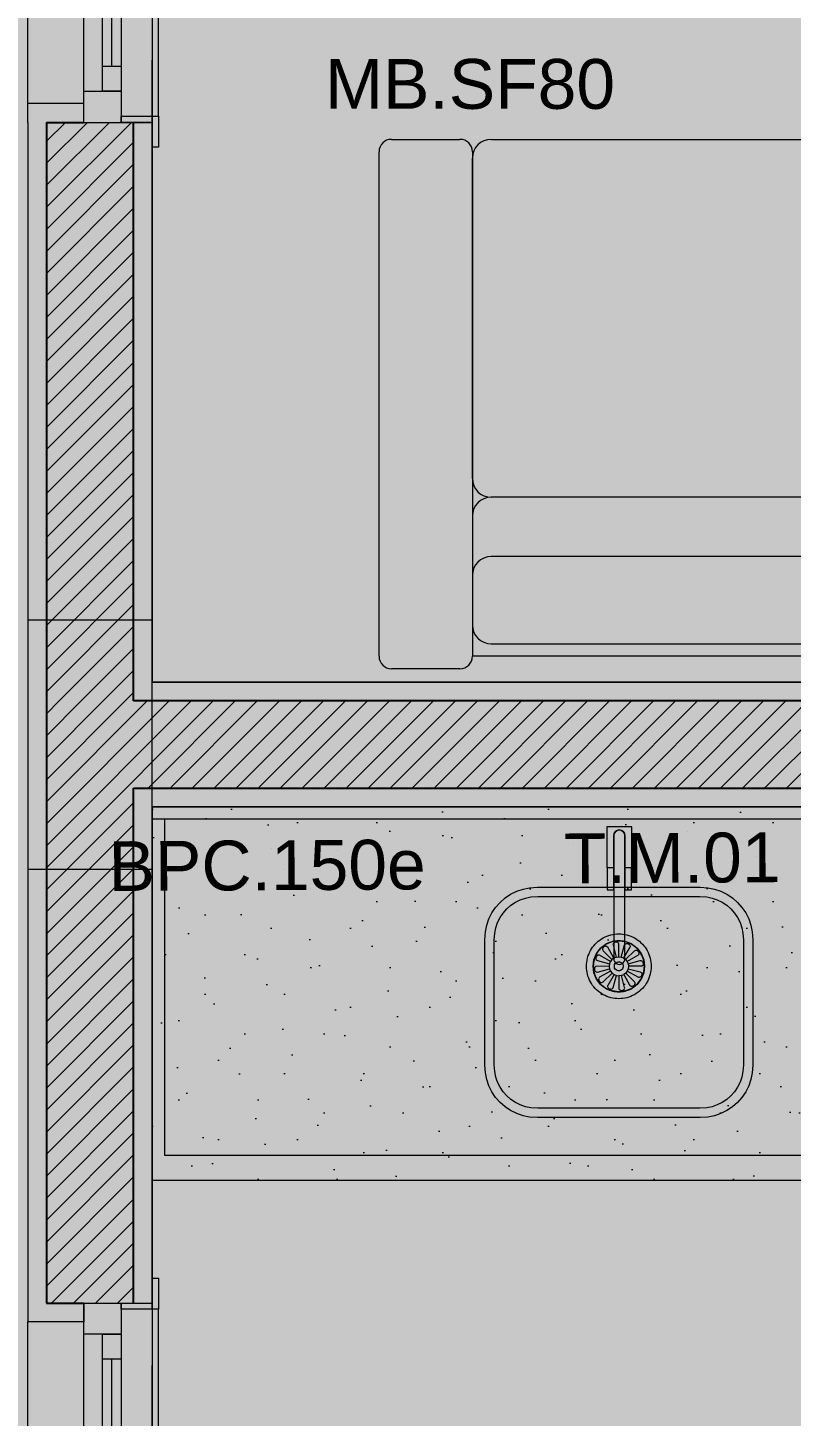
# Model space of a CAD drawing. Header units: metres. Extents: x -77 to 21.6, y -70.6 to -27.7.
# Drawn here: x -66.364 to -65.138, y -55.229 to -53 of the extents above; entities that cross this region are included whole.
import ezdxf

# ---------------------------------------------------------------- set-up
doc = ezdxf.new("R2010")
doc.units = ezdxf.units.M
doc.header["$MEASUREMENT"] = 0
doc.linetypes.add('Dashed', pattern=[0.07, 0.045, -0.025])
for name, color, linetype in [('Concreto moldado in loco_Pilares.IFC Model', 7, 'Continuous'), ('Janelas Archicad', 7, 'Continuous'), ('LOUCAS-METAIS.ARQ', 7, 'Continuous'), ('NOTAS BANCADAS', 7, 'Continuous'), ('NOTAS-LAYOUT.EXEC', 7, 'Continuous'), ('PAREDE CONSTRUIR', 7, 'Continuous')]:
    doc.layers.add(name, color=color, linetype=linetype)
for name, color, linetype, lineweight in [('Concreto moldado in loco_Pilares.IFC Model_Caneta_No__241', 7, 'Continuous', 13), ('Concreto moldado in loco_Pilares.IFC Model_Caneta_No__4', 7, 'Continuous', 20), ('Janelas Archicad_Caneta_No__10', 7, 'Continuous', 5), ('Janelas Archicad_Caneta_No__241', 7, 'Continuous', 13), ('MOBILIÁRIO_Caneta_No__96', 252, 'Continuous', 0), ('NOTAS BANCADAS_Caneta_No__99', 7, 'Continuous', 20), ('NOTAS-LAYOUT.EXEC_Caneta_No__99', 7, 'Continuous', 20), ('PAREDE CONSTRUIR_Caneta_No__241', 7, 'Continuous', 13), ('PAREDE CONSTRUIR_Caneta_No__3', 7, 'Continuous', 25)]:
    doc.layers.add(name, color=color, linetype=linetype, lineweight=lineweight)
for name, color, linetype, lineweight, true_color in [('Janelas Archicad_Caneta_No__9', 7, 'Continuous', 5, 0x020202), ('LAJES.EST_Caneta_No__18', 7, 'Continuous', 0, 0xdfdfdf), ('LAJES.EST_Caneta_No__254', 7, 'Continuous', 0, 0xd1c9ad), ('LOUCAS-METAIS.ARQ_Caneta_No__13', 7, 'Continuous', 0, 0xaaaaaa), ('LOUCAS-METAIS.ARQ_Caneta_No__16', 7, 'Continuous', 0, 0xc9c9c9), ('LOUCAS-METAIS.ARQ_Caneta_No__18', 7, 'Continuous', 0, 0xdfdfdf), ('LOUCAS-METAIS.ARQ_Caneta_No__19', 7, 'Continuous', 0, 0xe9e9e9), ('ZONA_Caneta_No__56', 7, 'Continuous', 0, 0xffe495)]:
    doc.layers.add(name, color=color, linetype=linetype, lineweight=lineweight, true_color=true_color)
doc.styles.add('GENERATED_STYLE_1', font='arial.ttf')
pattern_1 = [(45, (0, 0), (-0.0176776695, 0.0176776695), [])]
pattern_2 = [(45, (0, 0.2), (-0.06363961, 0.06363961), [0, -0.06, 0, -0.09]), (110, (0.2, 0.2), (0.08457234, 0.03078181), [0, -0.044, 0, -0.076])]

# ---------------------------------------------------------------- blocks, each defined once
blk = doc.blocks.new('3-Sash Sliding Window 26_2')
at = {"layer": 'Janelas Archicad', "linetype": 'Continuous', "lineweight": 0, "true_color": 0xffffff}
for points in [[(-1, 0), (-1, -0.06), (-0.95, -0.06), (-0.95, 0)], [(-0.29, 0), (-0.95, 0), (-0.95, -0.03), (-0.95, -0.06), (-0.29, -0.06), (-0.29, -0.03)], [(0.33, 0), (-0.33, 0), (-0.33, -0.03), (-0.33, -0.06), (0.33, -0.06), (0.33, -0.03)], [(-0.33, 0), (-0.33, -0.03), (-0.29, -0.03), (-0.29, 0)], [(0.29, -0.03), (0.29, 0), (-0.29, 0), (-0.29, -0.03)], [(0.95, 0), (0.29, 0), (0.29, -0.03), (0.29, -0.06), (0.95, -0.06), (0.95, -0.03)], [(0.33, -0.03), (0.33, 0), (0.29, 0), (0.29, -0.03)], [(1, -0.06), (1, 0), (0.95, 0), (0.95, -0.06)], [(-0.95, -0.03), (-0.95, -0.06), (-0.91, -0.06), (-0.91, -0.03)], [(-0.33, -0.06), (-0.33, -0.03), (-0.91, -0.03), (-0.91, -0.06)], [(-0.29, -0.06), (-0.29, -0.03), (-0.33, -0.03), (-0.33, -0.06)], [(0.29, -0.03), (0.29, -0.06), (0.33, -0.06), (0.33, -0.03)], [(0.91, -0.06), (0.91, -0.03), (0.33, -0.03), (0.33, -0.06)], [(0.95, -0.06), (0.95, -0.03), (0.91, -0.03), (0.91, -0.06)], [(-1, -0.06), (-1, -0.11), (-0.99, -0.12), (0.99, -0.12), (1, -0.11), (1, -0.06)]]:
    blk.add_hatch(color=7, dxfattribs=at).paths.add_polyline_path(points)
at = {"layer": 'Janelas Archicad_Caneta_No__10', "color": 7, "linetype": 'Continuous', "lineweight": 5}
for p, q in [((-1, -0.11), (-1, -0.06)), ((-1, -0.06), (-0.99, -0.06)), ((-0.99, -0.06), (-0.99, -0.11)), ((0.99, -0.11), (0.99, -0.06)), ((0.99, -0.06), (1, -0.06)), ((1, -0.06), (1, -0.11)), ((-1.04, -0.12), (-1.04, -0.11)), ((-1.04, -0.11), (-0.99, -0.11)), ((-0.99, -0.11), (-1, -0.11)), ((-0.99, -0.11), (-0.99, -0.12)), ((1, -0.11), (0.99, -0.11)), ((0.99, -0.11), (1.04, -0.11)), ((0.99, -0.12), (0.99, -0.11)), ((1.04, -0.11), (1.04, -0.12)), ((-0.99, -0.12), (-1.04, -0.12)), ((1.04, -0.12), (0.99, -0.12))]:
    blk.add_line(p, q, dxfattribs=at)
at = {"layer": 'Janelas Archicad_Caneta_No__241', "color": 7, "linetype": 'Continuous', "lineweight": 13}
for p, q in [((-1, 0.09), (-0.97, 0.09)), ((-0.97, 0), (-0.97, 0.09)), ((1, 0.09), (0.97, 0.09)), ((0.97, 0), (0.97, 0.09)), ((-1, 0), (-1, -0.06)), ((1, 0), (1, -0.06)), ((-1, -0.06), (-1, -0.08)), ((1, -0.06), (1, -0.08)), ((-1, -0.08), (-1, -0.11)), ((1, -0.08), (1, -0.11)), ((-1.04, -0.11), (-1, -0.11)), ((1, -0.11), (1.04, -0.11))]:
    blk.add_line(p, q, dxfattribs=at)
at = {"layer": 'Janelas Archicad_Caneta_No__9', "color": 18, "linetype": 'Continuous', "lineweight": 5, "true_color": 0x020202}
for p, q in [((-0.97, 0.09), (0.97, 0.09)), ((-1, 0), (-0.95, 0)), ((-0.95, 0), (-0.29, 0)), ((-0.95, 0), (-0.95, -0.06)), ((-0.33, 0), (0.33, 0)), ((-0.33, 0), (-0.29, 0)), ((-0.33, -0.03), (-0.33, 0)), ((-0.29, 0), (-0.29, -0.03)), ((-0.29, 0), (0.29, 0)), ((0.29, 0), (0.95, 0)), ((0.29, -0.03), (0.29, 0)), ((0.29, 0), (0.33, 0)), ((0.33, 0), (0.33, -0.03)), ((0.95, -0.06), (0.95, 0)), ((0.95, 0), (1, 0)), ((-0.29, -0.015), (0.29, -0.015)), ((-0.95, -0.03), (-0.91, -0.03)), ((-0.95, -0.06), (-0.95, -0.03)), ((-0.91, -0.03), (-0.91, -0.06)), ((-0.91, -0.03), (-0.33, -0.03)), ((-0.33, -0.06), (-0.33, -0.03)), ((-0.33, -0.03), (-0.29, -0.03)), ((-0.29, -0.03), (-0.33, -0.03)), ((-0.29, -0.03), (-0.29, -0.06)), ((0.29, -0.03), (-0.29, -0.03)), ((0.33, -0.03), (0.29, -0.03)), ((0.29, -0.03), (0.33, -0.03)), ((0.29, -0.06), (0.29, -0.03)), ((0.33, -0.03), (0.33, -0.06)), ((0.33, -0.03), (0.91, -0.03)), ((0.91, -0.06), (0.91, -0.03)), ((0.91, -0.03), (0.95, -0.03)), ((0.95, -0.03), (0.95, -0.06)), ((-0.95, -0.06), (-1, -0.06)), ((-0.29, -0.06), (-0.95, -0.06)), ((-0.91, -0.06), (-0.95, -0.06)), ((-0.91, -0.045), (-0.33, -0.045)), ((-0.33, -0.06), (-0.91, -0.06)), ((0.33, -0.06), (-0.33, -0.06)), ((-0.29, -0.06), (-0.33, -0.06)), ((0.95, -0.06), (0.29, -0.06)), ((0.33, -0.06), (0.29, -0.06)), ((0.33, -0.045), (0.91, -0.045)), ((0.91, -0.06), (0.33, -0.06)), ((0.95, -0.06), (0.91, -0.06)), ((1, -0.06), (0.95, -0.06)), ((-0.99, -0.12), (0.99, -0.12))]:
    blk.add_line(p, q, dxfattribs=at)
at = {"layer": 'Janelas Archicad_Caneta_No__9', "color": 18, "linetype": 'Dashed', "lineweight": 5, "true_color": 0x020202}
blk.add_line((-1, -0.11), (1, -0.11), dxfattribs=at)
blk = doc.blocks.new('LEM_cuba tramontina 400x340x140')
at = {"layer": 'LOUCAS-METAIS.ARQ_Caneta_No__18', "linetype": 'Continuous', "lineweight": 0, "true_color": 0xdfdfdf}
blk.add_hatch(color=254, dxfattribs=at).paths.add_polyline_path([(0.0843, 0.43), (0.0718, 0.4292), (0.0612, 0.4271), (0.051, 0.4236), (0.0413, 0.4188), (0.0324, 0.4128), (0.0243, 0.4057), (0.0172, 0.3976), (0.0112, 0.3887), (0.0064, 0.379), (0.0029, 0.3688), (0.0008, 0.3582), (0, 0.3457), (0, 0.0843), (0.0008, 0.0718), (0.0029, 0.0612), (0.0064, 0.051), (0.0112, 0.0413), (0.0172, 0.0324), (0.0243, 0.0243), (0.0324, 0.0172), (0.0413, 0.0112), (0.051, 0.0064), (0.0612, 0.0029), (0.0718, 0.0008), (0.0843, 0), (0.2857, 0), (0.2982, 0.0008), (0.3088, 0.0029), (0.319, 0.0064), (0.3287, 0.0112), (0.3376, 0.0172), (0.3457, 0.0243), (0.3528, 0.0324), (0.3588, 0.0413), (0.3636, 0.051), (0.3671, 0.0612), (0.3692, 0.0718), (0.37, 0.0843), (0.37, 0.3457), (0.3692, 0.3582), (0.3671, 0.3688), (0.3636, 0.379), (0.3588, 0.3887), (0.3528, 0.3976), (0.3457, 0.4057), (0.3376, 0.4128), (0.3287, 0.4188), (0.319, 0.4236), (0.3088, 0.4271), (0.2982, 0.4292), (0.2857, 0.43)])
at = {"layer": 'LOUCAS-METAIS.ARQ_Caneta_No__13', "color": 253, "linetype": 'Continuous', "lineweight": 0, "true_color": 0xaaaaaa, "flags": 128}
for points in [[(0.0843, 0.43), (0.0718, 0.4292), (0.0612, 0.4271), (0.051, 0.4236), (0.0413, 0.4188), (0.0324, 0.4128), (0.0243, 0.4057), (0.0172, 0.3976), (0.0112, 0.3887), (0.0064, 0.379), (0.0029, 0.3688), (0.0008, 0.3582), (0, 0.3457), (0, 0.0843), (0.0008, 0.0718), (0.0029, 0.0612), (0.0064, 0.051), (0.0112, 0.0413), (0.0172, 0.0324), (0.0243, 0.0243), (0.0324, 0.0172), (0.0413, 0.0112), (0.051, 0.0064), (0.0612, 0.0029), (0.0718, 0.0008), (0.0843, 0), (0.2857, 0), (0.2982, 0.0008), (0.3088, 0.0029), (0.319, 0.0064), (0.3287, 0.0112), (0.3376, 0.0172), (0.3457, 0.0243), (0.3528, 0.0324), (0.3588, 0.0413), (0.3636, 0.051), (0.3671, 0.0612), (0.3692, 0.0718), (0.37, 0.0843), (0.37, 0.3457), (0.3692, 0.3582), (0.3671, 0.3688), (0.3636, 0.379), (0.3588, 0.3887), (0.3528, 0.3976), (0.3457, 0.4057), (0.3376, 0.4128), (0.3287, 0.4188), (0.319, 0.4236), (0.3088, 0.4271), (0.2982, 0.4292), (0.2857, 0.43)], [(0.3049, 0.0174), (0.3132, 0.0203), (0.3211, 0.0242), (0.3285, 0.0291), (0.3351, 0.0349), (0.3409, 0.0415), (0.3458, 0.0489), (0.3497, 0.0568), (0.3526, 0.0651), (0.3543, 0.0738), (0.355, 0.0848), (0.355, 0.3452), (0.3543, 0.3562), (0.3526, 0.3649), (0.3497, 0.3732), (0.3458, 0.3811), (0.3409, 0.3885), (0.3351, 0.3951), (0.3285, 0.4009), (0.3211, 0.4058), (0.3132, 0.4097), (0.3049, 0.4126), (0.2962, 0.4143), (0.2852, 0.415), (0.0848, 0.415), (0.0738, 0.4143), (0.0651, 0.4126), (0.0568, 0.4097), (0.0489, 0.4058), (0.0415, 0.4009), (0.0349, 0.3951), (0.0291, 0.3885), (0.0242, 0.3811), (0.0203, 0.3732), (0.0174, 0.3649), (0.0157, 0.3562), (0.015, 0.3452), (0.015, 0.0848), (0.0157, 0.0738), (0.0174, 0.0651), (0.0203, 0.0568), (0.0242, 0.0489), (0.0291, 0.0415), (0.0349, 0.0349), (0.0415, 0.0291), (0.0489, 0.0242), (0.0568, 0.0203), (0.0651, 0.0174), (0.0738, 0.0157), (0.0848, 0.015), (0.2852, 0.015), (0.2962, 0.0157)], [(0.1671, 0.1819), (0.1691, 0.1844), (0.1709, 0.1871), (0.1726, 0.1899), (0.174, 0.1929), (0.1753, 0.1959), (0.1765, 0.1989), (0.1774, 0.2021), (0.1781, 0.2053), (0.1786, 0.2085), (0.1789, 0.2117), (0.179, 0.215), (0.1789, 0.2183), (0.1786, 0.2215), (0.1781, 0.2247), (0.1774, 0.2279), (0.1765, 0.2311), (0.1753, 0.2341), (0.174, 0.2371), (0.1726, 0.2401), (0.1709, 0.2429), (0.1691, 0.2456), (0.1671, 0.2481), (0.1649, 0.2506), (0.1626, 0.2529), (0.1601, 0.2551), (0.1576, 0.2571), (0.1549, 0.2589), (0.152, 0.2606), (0.1491, 0.2621), (0.1461, 0.2633), (0.1431, 0.2645), (0.1399, 0.2654), (0.1367, 0.2661), (0.1335, 0.2666), (0.1303, 0.2669), (0.127, 0.267), (0.1237, 0.2669), (0.1205, 0.2666), (0.1173, 0.2661), (0.1141, 0.2654), (0.1109, 0.2645), (0.1079, 0.2633), (0.1049, 0.2621), (0.1019, 0.2606), (0.0991, 0.2589), (0.0964, 0.2571), (0.0939, 0.2551), (0.0914, 0.2529), (0.0891, 0.2506), (0.0869, 0.2481), (0.0849, 0.2456), (0.0831, 0.2429), (0.0814, 0.2401), (0.0799, 0.2371), (0.0787, 0.2341), (0.0775, 0.2311), (0.0766, 0.2279), (0.0759, 0.2247), (0.0754, 0.2215), (0.0751, 0.2183), (0.075, 0.215), (0.0751, 0.2117), (0.0754, 0.2085), (0.0759, 0.2053), (0.0766, 0.2021), (0.0775, 0.1989), (0.0787, 0.1959), (0.0799, 0.1929), (0.0814, 0.1899), (0.0831, 0.1871), (0.0849, 0.1844), (0.0869, 0.1819), (0.0891, 0.1794), (0.0914, 0.1771), (0.0939, 0.1749), (0.0964, 0.1729), (0.0991, 0.1711), (0.1019, 0.1694), (0.1049, 0.1679), (0.1079, 0.1667), (0.1109, 0.1655), (0.1141, 0.1646), (0.1173, 0.1639), (0.1205, 0.1634), (0.1237, 0.1631), (0.127, 0.163), (0.1303, 0.1631), (0.1335, 0.1634), (0.1367, 0.1639), (0.1399, 0.1646), (0.1431, 0.1655), (0.1461, 0.1667), (0.1491, 0.1679), (0.152, 0.1694), (0.1549, 0.1711), (0.1576, 0.1729), (0.1601, 0.1749), (0.1626, 0.1771), (0.1649, 0.1794)], [(0.1475, 0.1792), (0.156, 0.1857), (0.1625, 0.1943), (0.1666, 0.2043), (0.168, 0.215), (0.1666, 0.2257), (0.1625, 0.2357), (0.156, 0.2443), (0.1475, 0.2508), (0.1376, 0.255), (0.127, 0.2564), (0.1164, 0.255), (0.1065, 0.2508), (0.098, 0.2443), (0.0915, 0.2357), (0.0874, 0.2257), (0.086, 0.215), (0.0861, 0.2176), (0.0864, 0.2201), (0.0868, 0.2227), (0.0873, 0.2252), (0.0881, 0.2277), (0.0889, 0.2301), (0.0899, 0.2325), (0.0911, 0.2347), (0.0924, 0.237), (0.0939, 0.2391), (0.0955, 0.2411), (0.0972, 0.2431), (0.099, 0.2449), (0.1009, 0.2466), (0.1029, 0.2482), (0.1051, 0.2496), (0.1073, 0.2509), (0.1096, 0.2521), (0.1119, 0.2531), (0.1144, 0.254), (0.1168, 0.2547), (0.1194, 0.2553), (0.1219, 0.2557), (0.1245, 0.2559), (0.127, 0.256), (0.1296, 0.2559), (0.1322, 0.2557), (0.1347, 0.2553), (0.1372, 0.2547), (0.1397, 0.254), (0.1421, 0.2531), (0.1445, 0.2521), (0.1468, 0.2509), (0.149, 0.2496), (0.1511, 0.2482), (0.1532, 0.2466), (0.1551, 0.2449), (0.1569, 0.2431), (0.1586, 0.2411), (0.1602, 0.2391), (0.1617, 0.237), (0.163, 0.2347), (0.1641, 0.2325), (0.1652, 0.2301), (0.166, 0.2277), (0.1667, 0.2252), (0.1673, 0.2227), (0.1677, 0.2201), (0.168, 0.2176), (0.168, 0.215), (0.168, 0.2124), (0.1677, 0.2099), (0.1673, 0.2073), (0.1667, 0.2048), (0.166, 0.2023), (0.1652, 0.1999), (0.1641, 0.1975), (0.163, 0.1953), (0.1617, 0.193), (0.1602, 0.1909), (0.1586, 0.1889), (0.1569, 0.1869), (0.1551, 0.1851), (0.1532, 0.1834), (0.1511, 0.1818), (0.149, 0.1804), (0.1468, 0.1791), (0.1445, 0.1779), (0.1421, 0.1769), (0.1397, 0.176), (0.1372, 0.1753), (0.1347, 0.1747), (0.1322, 0.1743), (0.1296, 0.1741), (0.127, 0.174), (0.1245, 0.1741), (0.1219, 0.1743), (0.1194, 0.1747), (0.1168, 0.1753), (0.1144, 0.176), (0.1119, 0.1769), (0.1096, 0.1779), (0.1073, 0.1791), (0.1051, 0.1804), (0.1029, 0.1818), (0.1009, 0.1834), (0.099, 0.1851), (0.0972, 0.1869), (0.0955, 0.1889), (0.0939, 0.1909), (0.0924, 0.193), (0.0911, 0.1953), (0.0899, 0.1975), (0.0889, 0.1999), (0.0881, 0.2023), (0.0873, 0.2048), (0.0868, 0.2073), (0.0864, 0.2099), (0.0861, 0.2124), (0.086, 0.215), (0.0874, 0.2043), (0.0915, 0.1943), (0.098, 0.1857), (0.1065, 0.1792), (0.1164, 0.175), (0.127, 0.1736), (0.1376, 0.175)], [(0.1279, 0.2078), (0.1297, 0.2083), (0.1314, 0.2092), (0.1327, 0.2106), (0.1336, 0.2122), (0.1341, 0.214), (0.1341, 0.2159), (0.1336, 0.2178), (0.1327, 0.2194), (0.1314, 0.2207), (0.1298, 0.2217), (0.1279, 0.2222), (0.1261, 0.2222), (0.1243, 0.2217), (0.1226, 0.2208), (0.1213, 0.2194), (0.1204, 0.2178), (0.1199, 0.216), (0.1199, 0.2141), (0.1204, 0.2122), (0.1213, 0.2106), (0.1226, 0.2093), (0.1242, 0.2083), (0.126, 0.2078)]]:
    blk.add_lwpolyline(points, close=True, dxfattribs=at)
for points in [[(0.1231, 0.23), (0.1194, 0.2285), (0.1093, 0.2459), (0.109, 0.2469), (0.109, 0.2479), (0.1093, 0.249), (0.11, 0.25), (0.111, 0.2508), (0.1121, 0.2514), (0.1133, 0.2518), (0.1146, 0.2519), (0.1157, 0.2517), (0.1167, 0.2512), (0.1174, 0.2504), (0.1179, 0.2495), (0.1231, 0.23), (0.1271, 0.2305), (0.1311, 0.23), (0.1348, 0.2284), (0.1379, 0.2259), (0.1404, 0.2227), (0.1419, 0.2189), (0.1424, 0.2149), (0.1624, 0.215), (0.1633, 0.2148), (0.1642, 0.2143), (0.165, 0.2134), (0.1655, 0.2124), (0.1657, 0.2111), (0.1657, 0.2098), (0.1654, 0.2086), (0.1648, 0.2074), (0.1641, 0.2065), (0.1631, 0.2059), (0.1621, 0.2056), (0.1611, 0.2057), (0.1418, 0.2109), (0.1403, 0.2071), (0.1576, 0.1971), (0.1584, 0.1965), (0.1589, 0.1956), (0.1591, 0.1945), (0.159, 0.1933), (0.1586, 0.1921), (0.158, 0.191), (0.1571, 0.19), (0.156, 0.1893), (0.1549, 0.1889), (0.1538, 0.1889), (0.1528, 0.1892), (0.152, 0.1897), (0.1378, 0.2039), (0.1403, 0.2071)], [(0.1271, 0.2305), (0.127, 0.2507), (0.1272, 0.2517), (0.1277, 0.2526), (0.1285, 0.2534), (0.1296, 0.2539), (0.1308, 0.2541), (0.1321, 0.2541), (0.1334, 0.2538), (0.1345, 0.2532), (0.1354, 0.2524), (0.136, 0.2515), (0.1363, 0.2505), (0.1362, 0.2495), (0.1311, 0.23)], [(0.1348, 0.2284), (0.1447, 0.2459), (0.1453, 0.2467), (0.1462, 0.2472), (0.1473, 0.2474), (0.1485, 0.2473), (0.1497, 0.2469), (0.1508, 0.2463), (0.1517, 0.2454), (0.1524, 0.2443), (0.1528, 0.2432), (0.1529, 0.2421), (0.1526, 0.2411), (0.152, 0.2402), (0.1379, 0.2259)], [(0.1122, 0.2191), (0.1116, 0.2151), (0.0916, 0.215), (0.0907, 0.2152), (0.0898, 0.2157), (0.089, 0.2166), (0.0885, 0.2176), (0.0883, 0.2189), (0.0883, 0.2202), (0.0886, 0.2214), (0.0892, 0.2226), (0.0899, 0.2235), (0.0909, 0.2241), (0.0919, 0.2244), (0.0929, 0.2243), (0.1122, 0.2191), (0.1137, 0.2229), (0.1162, 0.2261), (0.1194, 0.2285)], [(0.1137, 0.2229), (0.0964, 0.2329), (0.0956, 0.2335), (0.0951, 0.2344), (0.0949, 0.2355), (0.095, 0.2367), (0.0954, 0.2379), (0.096, 0.239), (0.0969, 0.24), (0.098, 0.2407), (0.0991, 0.2411), (0.1002, 0.2411), (0.1012, 0.2408), (0.102, 0.2403), (0.1162, 0.2261)], [(0.1404, 0.2227), (0.1576, 0.2328), (0.1586, 0.2332), (0.1596, 0.2332), (0.1607, 0.2328), (0.1616, 0.2322), (0.1625, 0.2312), (0.1631, 0.2301), (0.1634, 0.2288), (0.1635, 0.2276), (0.1633, 0.2264), (0.1628, 0.2254), (0.1621, 0.2247), (0.1612, 0.2242), (0.1419, 0.2189)], [(0.1116, 0.2151), (0.1121, 0.2111), (0.0928, 0.2058), (0.0919, 0.2053), (0.0912, 0.2046), (0.0907, 0.2036), (0.0905, 0.2024), (0.0906, 0.2012), (0.0909, 0.1999), (0.0915, 0.1988), (0.0924, 0.1978), (0.0933, 0.1972), (0.0944, 0.1968), (0.0954, 0.1968), (0.0964, 0.1972), (0.1136, 0.2073), (0.1161, 0.2041), (0.102, 0.1898), (0.1014, 0.1889), (0.1011, 0.1879), (0.1012, 0.1868), (0.1016, 0.1857), (0.1023, 0.1846), (0.1032, 0.1837), (0.1043, 0.1831), (0.1055, 0.1827), (0.1067, 0.1826), (0.1078, 0.1828), (0.1087, 0.1833), (0.1093, 0.1841), (0.1192, 0.2016), (0.1229, 0.2), (0.1178, 0.1805), (0.1177, 0.1795), (0.118, 0.1785), (0.1186, 0.1776), (0.1195, 0.1768), (0.1206, 0.1762), (0.1219, 0.1759), (0.1232, 0.1759), (0.1244, 0.1761), (0.1255, 0.1766), (0.1263, 0.1774), (0.1268, 0.1783), (0.127, 0.1793), (0.1269, 0.1995), (0.1309, 0.2), (0.1361, 0.1805), (0.1366, 0.1796), (0.1373, 0.1788), (0.1383, 0.1783), (0.1394, 0.1781), (0.1407, 0.1782), (0.1419, 0.1786), (0.143, 0.1792), (0.144, 0.18), (0.1446, 0.181), (0.145, 0.1821), (0.145, 0.1831), (0.1447, 0.1841), (0.1346, 0.2015), (0.1378, 0.2039)], [(0.1121, 0.2111), (0.1136, 0.2073)], [(0.1161, 0.2041), (0.1192, 0.2016)], [(0.1309, 0.2), (0.1346, 0.2015)], [(0.1418, 0.2109), (0.1424, 0.2149)], [(0.1229, 0.2), (0.1269, 0.1995)]]:
    blk.add_lwpolyline(points, dxfattribs=at)
blk = doc.blocks.new('Sofa 26[95]_6', base_point=(-64.1999, -53.1787))
at = {"layer": 'MOBILIÁRIO_Caneta_No__96', "color": 252, "linetype": 'Continuous', "lineweight": 0}
for p, q in [((-65.7799, -53.1787), (-65.6699, -53.1787)), ((-65.6199, -53.1787), (-65.0299, -53.1787)), ((-64.9699, -53.1787), (-64.3799, -53.1787)), ((-64.3299, -53.1787), (-64.2199, -53.1787)), ((-65.7999, -54.0087), (-65.7999, -53.1987)), ((-65.6499, -53.1987), (-65.6499, -54.0087)), ((-65.6499, -53.7234), (-65.6499, -53.2087)), ((-64.9999, -53.7234), (-64.9999, -53.2087)), ((-64.9999, -53.2087), (-64.9999, -53.7234)), ((-64.3499, -54.0087), (-64.3499, -53.1987)), ((-64.3499, -53.2087), (-64.3499, -53.7234)), ((-64.1999, -53.1987), (-64.1999, -54.0087)), ((-65.0299, -53.7534), (-65.6199, -53.7534)), ((-65.0299, -53.7534), (-65.6199, -53.7534)), ((-64.3799, -53.7534), (-64.9699, -53.7534)), ((-64.3799, -53.7534), (-64.9699, -53.7534)), ((-65.6499, -53.7834), (-65.6499, -53.9587)), ((-64.9999, -53.7834), (-64.9999, -53.9587)), ((-64.9999, -53.9587), (-64.9999, -53.7834)), ((-64.3499, -53.9587), (-64.3499, -53.7834)), ((-65.0299, -53.8487), (-65.6199, -53.8487)), ((-64.3799, -53.8487), (-64.9699, -53.8487)), ((-65.6199, -53.9887), (-65.0299, -53.9887)), ((-64.9699, -53.9887), (-64.3799, -53.9887)), ((-64.3499, -54.0087), (-65.6499, -54.0087)), ((-65.6699, -54.0287), (-65.7799, -54.0287)), ((-64.2199, -54.0287), (-64.3299, -54.0287))]:
    blk.add_line(p, q, dxfattribs=at)
for centre, radius, start, end in [((-65.7799, -53.1987), 0.02, 90, 180), ((-65.6699, -53.1987), 0.02, 0, 90), ((-65.6199, -53.2087), 0.03, 90, 180), ((-65.0299, -53.2087), 0.03, 0, 90), ((-64.9699, -53.2087), 0.03, 90, 180), ((-64.3799, -53.2087), 0.03, 0, 90), ((-64.3299, -53.1987), 0.02, 90, 180), ((-64.2199, -53.1987), 0.02, 0, 90), ((-65.6199, -53.7234), 0.03, 180, 270), ((-65.0299, -53.7234), 0.03, 270, 0), ((-64.9699, -53.7234), 0.03, 180, 270), ((-64.3799, -53.7234), 0.03, 270, 0), ((-65.6199, -53.7834), 0.03, 90, 180), ((-65.0299, -53.7834), 0.03, 0, 90), ((-64.9699, -53.7834), 0.03, 90, 180), ((-64.3799, -53.7834), 0.03, 0, 90), ((-65.6199, -53.8787), 0.03, 90, 180), ((-65.0299, -53.8787), 0.03, 0, 90), ((-64.9699, -53.8787), 0.03, 90, 180), ((-64.3799, -53.8787), 0.03, 0, 90), ((-65.6199, -53.9587), 0.03, 180, 270), ((-65.0299, -53.9587), 0.03, 270, 0), ((-64.9699, -53.9587), 0.03, 180, 270), ((-64.3799, -53.9587), 0.03, 270, 0), ((-65.7799, -54.0087), 0.02, 180, 270), ((-65.6699, -54.0087), 0.02, 270, 0), ((-64.3299, -54.0087), 0.02, 180, 270), ((-64.2199, -54.0087), 0.02, 270, 0)]:
    blk.add_arc(centre, radius, start, end, dxfattribs=at)
blk = doc.blocks.new('Tap 26_2')
at = {"layer": 'LOUCAS-METAIS.ARQ_Caneta_No__19', "linetype": 'Continuous', "lineweight": 0, "true_color": 0xe9e9e9}
for points in [[(-0.02, -0.021), (-0.009, -0.021), (-0.009, 0.03, -1), (0.009, 0.03), (0.009, -0.021), (0.02, -0.021), (0.02, 0.044), (-0.02, 0.044)], [(-0.009, -0.1679, 1), (0.009, -0.1678), (0.009, 0.03, 1), (-0.009, 0.03)], [(-0.0197, -0.057), (-0.009, -0.057), (-0.009, -0.022), (-0.0197, -0.022)], [(0.0197, -0.057), (0.0197, -0.022), (0.009, -0.022), (0.009, -0.057)]]:
    blk.add_hatch(color=254, dxfattribs=at).paths.add_polyline_path(points)
at = {"layer": 'LOUCAS-METAIS.ARQ_Caneta_No__13', "color": 253, "linetype": 'Continuous', "lineweight": 0, "true_color": 0xaaaaaa, "flags": 128}
for points in [[(-0.02, -0.021), (-0.009, -0.021), (-0.009, 0.03, -1), (0.009, 0.03), (0.009, -0.021), (0.02, -0.021), (0.02, 0.044), (-0.02, 0.044)], [(-0.009, -0.1679, 1), (0.009, -0.1678), (0.009, 0.03, 1), (-0.009, 0.03)]]:
    blk.add_lwpolyline(points, format="xyb", close=True, dxfattribs=at)
for points in [[(-0.0197, -0.057), (-0.009, -0.057), (-0.009, -0.022), (-0.0197, -0.022)], [(0.0197, -0.057), (0.0197, -0.022), (0.009, -0.022), (0.009, -0.057)]]:
    blk.add_lwpolyline(points, close=True, dxfattribs=at)
blk = doc.blocks.new('Label_118_6', base_point=(-65.7746, -53.0254))
at = {"layer": 'NOTAS-LAYOUT.EXEC_Caneta_No__99', "color": 7, "lineweight": 20, "insert": (-65.541, -53.0497), "char_height": 0.08, "attachment_point": 2, "style": 'GENERATED_STYLE_1'}
blk.add_mtext('\\A1;{\\pqc;\\pt0,99;\\fArial|b0|i0|c0|p0;\\W1.000000;MB.SF80\\fArial|b0|i0|c0|p0;\\W1.000000;\\A1{\\H.66x;\\S^  ;}\\fArial|b0|i0|c0|p0;\\W1.000000;\\fArial|b0|i0|c0|p0;\\W1.000000;\\A1{\\H.66x;\\S^  ;}\\fArial|b0|i0|c0|p0;\\W1.000000;\\fArial|b0|i0|c0|p0;\\W1.000000;\\fArial|b0|i0|c0|p0;\\W1.000000;\\fArial|b0|i0|c0|p0;\\W1.000000;\\fArial|b0|i0|c0|p0;\\W1.000000;\\fArial|b0|i0|c0|p0;\\W1.000000;\\fArial|b0|i0|c0|p0;\\W1.000000;\\A1{\\H.66x;\\S^  ;}\\fArial|b0|i0|c0|p0;\\W1.000000;\\fArial|b0|i0|c0|p0;\\W1.000000;\\A1{\\H.66x;\\S^  ;}\\fArial|b0|i0|c0|p0;\\W1.000000;\\fArial|b0|i0|c0|p0;\\W1.000000;\\fArial|b0|i0|c0|p0;\\W1.000000;\\fArial|b0|i0|c0|p0;\\W1.000000;\\fArial|b0|i0|c0|p0;\\W1.000000;\\fArial|b0|i0|c0|p0;\\W1.000000;\\fArial|b0|i0|c0|p0;\\W1.000000;\\A1{\\H.66x;\\S^  ;}\\fArial|b0|i0|c0|p0;\\W1.000000;\\fArial|b0|i0|c0|p0;\\W1.000000;\\A1{\\H.66x;\\S^  ;}\\fArial|b0|i0|c0|p0;\\W1.000000;\\fArial|b0|i0|c0|p0;\\W1.000000;\\fArial|b0|i0|c0|p0;\\W1.000000;\\fArial|b0|i0|c0|p0;\\W1.000000;\\fArial|b0|i0|c0|p0;\\W1.000000;\\fArial|b0|i0|c0|p0;\\W1.000000;\\fArial|b0|i0|c0|p0;\\W1.000000;\\A1{\\H.66x;\\S^  ;}\\fArial|b0|i0|c0|p0;\\W1.000000;\\fArial|b0|i0|c0|p0;\\W1.000000;\\A1{\\H.66x;\\S^  ;}\\fArial|b0|i0|c0|p0;\\W1.000000;\\fArial|b0|i0|c0|p0;\\W1.000000;\\fArial|b0|i0|c0|p0;\\W1.000000;\\fArial|b0|i0|c0|p0;\\W1.000000;\\fArial|b0|i0|c0|p0;\\W1.000000;\\fArial|b0|i0|c0|p0;\\W1.000000;\\fArial|b0|i0|c0|p0;\\W1.000000;\\A1{\\H.66x;\\S^  ;}\\fArial|b0|i0|c0|p0;\\W1.000000;\\fArial|b0|i0|c0|p0;\\W1.000000;\\A1{\\H.66x;\\S^  ;}\\fArial|b0|i0|c0|p0;\\W1.000000;\\fArial|b0|i0|c0|p0;\\W1.000000;\\fArial|b0|i0|c0|p0;\\W1.000000;\\fArial|b0|i0|c0|p0;\\W1.000000;\\fArial|b0|i0|c0|p0;\\W1.000000;\\fArial|b0|i0|c0|p0;\\W1.000000;\\fArial|b0|i0|c0|p0;\\W1.000000;\\A1{\\H.66x;\\S^  ;}\\fArial|b0|i0|c0|p0;\\W1.000000;}', dxfattribs=at)
blk = doc.blocks.new('Label_163_6', base_point=(-65.3863, -54.2684))
at = {"layer": 'NOTAS BANCADAS_Caneta_No__99', "color": 7, "lineweight": 20, "insert": (-65.2165, -54.2918), "char_height": 0.08, "attachment_point": 2, "rotation": 0.323, "style": 'GENERATED_STYLE_1'}
blk.add_mtext('\\A1;{\\pqc;\\pt0,99;\\fArial|b0|i0|c0|p0;\\W1.000000;T.M.01\\fArial|b0|i0|c0|p0;\\W1.000000;\\A1{\\H.66x;\\S^  ;}\\fArial|b0|i0|c0|p0;\\W1.000000;\\fArial|b0|i0|c0|p0;\\W1.000000;\\A1{\\H.66x;\\S^  ;}\\fArial|b0|i0|c0|p0;\\W1.000000;\\fArial|b0|i0|c0|p0;\\W1.000000;\\fArial|b0|i0|c0|p0;\\W1.000000;\\fArial|b0|i0|c0|p0;\\W1.000000;\\fArial|b0|i0|c0|p0;\\W1.000000;\\fArial|b0|i0|c0|p0;\\W1.000000;\\fArial|b0|i0|c0|p0;\\W1.000000;\\A1{\\H.66x;\\S^  ;}\\fArial|b0|i0|c0|p0;\\W1.000000;\\fArial|b0|i0|c0|p0;\\W1.000000;\\A1{\\H.66x;\\S^  ;}\\fArial|b0|i0|c0|p0;\\W1.000000;\\fArial|b0|i0|c0|p0;\\W1.000000;\\fArial|b0|i0|c0|p0;\\W1.000000;\\fArial|b0|i0|c0|p0;\\W1.000000;\\fArial|b0|i0|c0|p0;\\W1.000000;\\fArial|b0|i0|c0|p0;\\W1.000000;\\fArial|b0|i0|c0|p0;\\W1.000000;\\A1{\\H.66x;\\S^  ;}\\fArial|b0|i0|c0|p0;\\W1.000000;\\fArial|b0|i0|c0|p0;\\W1.000000;\\A1{\\H.66x;\\S^  ;}\\fArial|b0|i0|c0|p0;\\W1.000000;\\fArial|b0|i0|c0|p0;\\W1.000000;\\fArial|b0|i0|c0|p0;\\W1.000000;\\fArial|b0|i0|c0|p0;\\W1.000000;\\fArial|b0|i0|c0|p0;\\W1.000000;\\fArial|b0|i0|c0|p0;\\W1.000000;\\fArial|b0|i0|c0|p0;\\W1.000000;\\A1{\\H.66x;\\S^  ;}\\fArial|b0|i0|c0|p0;\\W1.000000;\\fArial|b0|i0|c0|p0;\\W1.000000;\\A1{\\H.66x;\\S^  ;}\\fArial|b0|i0|c0|p0;\\W1.000000;\\fArial|b0|i0|c0|p0;\\W1.000000;\\fArial|b0|i0|c0|p0;\\W1.000000;\\fArial|b0|i0|c0|p0;\\W1.000000;\\fArial|b0|i0|c0|p0;\\W1.000000;\\fArial|b0|i0|c0|p0;\\W1.000000;\\fArial|b0|i0|c0|p0;\\W1.000000;\\A1{\\H.66x;\\S^  ;}\\fArial|b0|i0|c0|p0;\\W1.000000;\\fArial|b0|i0|c0|p0;\\W1.000000;\\A1{\\H.66x;\\S^  ;}\\fArial|b0|i0|c0|p0;\\W1.000000;\\fArial|b0|i0|c0|p0;\\W1.000000;\\fArial|b0|i0|c0|p0;\\W1.000000;\\fArial|b0|i0|c0|p0;\\W1.000000;\\fArial|b0|i0|c0|p0;\\W1.000000;\\fArial|b0|i0|c0|p0;\\W1.000000;\\fArial|b0|i0|c0|p0;\\W1.000000;\\A1{\\H.66x;\\S^  ;}\\fArial|b0|i0|c0|p0;\\W1.000000;}', dxfattribs=at)
blk = doc.blocks.new('Label_164_6', base_point=(-66.1224, -54.2809))
at = {"layer": 'NOTAS BANCADAS_Caneta_No__99', "color": 7, "lineweight": 20, "insert": (-65.8672, -54.3038), "char_height": 0.08, "attachment_point": 2, "rotation": 0.323, "style": 'GENERATED_STYLE_1'}
blk.add_mtext('\\A1;{\\pqc;\\pt0,99;\\fArial|b0|i0|c0|p0;\\W1.000000;BPC.150e\\fArial|b0|i0|c0|p0;\\W1.000000;\\A1{\\H.66x;\\S^  ;}\\fArial|b0|i0|c0|p0;\\W1.000000;\\fArial|b0|i0|c0|p0;\\W1.000000;\\A1{\\H.66x;\\S^  ;}\\fArial|b0|i0|c0|p0;\\W1.000000;\\fArial|b0|i0|c0|p0;\\W1.000000;\\fArial|b0|i0|c0|p0;\\W1.000000;\\fArial|b0|i0|c0|p0;\\W1.000000;\\fArial|b0|i0|c0|p0;\\W1.000000;\\fArial|b0|i0|c0|p0;\\W1.000000;\\fArial|b0|i0|c0|p0;\\W1.000000;\\A1{\\H.66x;\\S^  ;}\\fArial|b0|i0|c0|p0;\\W1.000000;\\fArial|b0|i0|c0|p0;\\W1.000000;\\A1{\\H.66x;\\S^  ;}\\fArial|b0|i0|c0|p0;\\W1.000000;\\fArial|b0|i0|c0|p0;\\W1.000000;\\fArial|b0|i0|c0|p0;\\W1.000000;\\fArial|b0|i0|c0|p0;\\W1.000000;\\fArial|b0|i0|c0|p0;\\W1.000000;\\fArial|b0|i0|c0|p0;\\W1.000000;\\fArial|b0|i0|c0|p0;\\W1.000000;\\A1{\\H.66x;\\S^  ;}\\fArial|b0|i0|c0|p0;\\W1.000000;\\fArial|b0|i0|c0|p0;\\W1.000000;\\A1{\\H.66x;\\S^  ;}\\fArial|b0|i0|c0|p0;\\W1.000000;\\fArial|b0|i0|c0|p0;\\W1.000000;\\fArial|b0|i0|c0|p0;\\W1.000000;\\fArial|b0|i0|c0|p0;\\W1.000000;\\fArial|b0|i0|c0|p0;\\W1.000000;\\fArial|b0|i0|c0|p0;\\W1.000000;\\fArial|b0|i0|c0|p0;\\W1.000000;\\A1{\\H.66x;\\S^  ;}\\fArial|b0|i0|c0|p0;\\W1.000000;\\fArial|b0|i0|c0|p0;\\W1.000000;\\A1{\\H.66x;\\S^  ;}\\fArial|b0|i0|c0|p0;\\W1.000000;\\fArial|b0|i0|c0|p0;\\W1.000000;\\fArial|b0|i0|c0|p0;\\W1.000000;\\fArial|b0|i0|c0|p0;\\W1.000000;\\fArial|b0|i0|c0|p0;\\W1.000000;\\fArial|b0|i0|c0|p0;\\W1.000000;\\fArial|b0|i0|c0|p0;\\W1.000000;\\A1{\\H.66x;\\S^  ;}\\fArial|b0|i0|c0|p0;\\W1.000000;\\fArial|b0|i0|c0|p0;\\W1.000000;\\A1{\\H.66x;\\S^  ;}\\fArial|b0|i0|c0|p0;\\W1.000000;\\fArial|b0|i0|c0|p0;\\W1.000000;\\fArial|b0|i0|c0|p0;\\W1.000000;\\fArial|b0|i0|c0|p0;\\W1.000000;\\fArial|b0|i0|c0|p0;\\W1.000000;\\fArial|b0|i0|c0|p0;\\W1.000000;\\fArial|b0|i0|c0|p0;\\W1.000000;\\A1{\\H.66x;\\S^  ;}\\fArial|b0|i0|c0|p0;\\W1.000000;}', dxfattribs=at)

msp = doc.modelspace()

# ---------------------------------------------------------------- hatches: boundary and pattern name
at = {"layer": 'Concreto moldado in loco_Pilares.IFC Model', "linetype": 'Continuous', "lineweight": 0, "true_color": 0x000000}
msp.add_hatch(color=18, dxfattribs=at).paths.add_polyline_path([(-66.364, -54.3506), (-66.164, -54.3506), (-66.164, -53.9506), (-66.364, -53.9506)])
at = {"layer": 'LAJES.EST_Caneta_No__18', "linetype": 'Continuous', "lineweight": 0, "true_color": 0xdfdfdf}
h = msp.add_hatch(dxfattribs=at)
h.set_pattern_fill('Piso_Externo__0006', color=254, style=0, pattern_type=2)
h.set_pattern_definition([(45, (0, 0.6), (-0.1909188, 0.1909188), [0, -0.18, 0, -0.27]), (110, (0.6, 0.6), (0.253717, 0.09234544), [0, -0.132, 0, -0.228])])
h.paths.add_polyline_path([(-76.514, -65.1016), (-73.814, -65.1016, -0.414214), (-75.814, -67.1016), (-66.814, -67.1016, -0.414214), (-68.814, -65.1016), (-68.814, -62.301), (-68.814, -45.4002, -0.414214), (-66.514, -43.1002), (-65.914, -43.1002), (-65.914, -42.3002), (-66.514, -42.3002), (-66.514, -38.2041), (-65.114, -38.2041), (-65.114, -36.7038), (-66.514, -36.7038), (-66.514, -32.5997), (-65.114, -32.5997), (-56.714, -32.5997), (-53.814, -32.5997), (-44.014, -32.5997), (-44.014, -42.3002), (-53.814, -42.3002), (-53.814, -47.1002), (-44.014, -47.1002), (-44.014, -50.8516), (-45.6136, -50.8516), (-45.6136, -52.3506), (-44.014, -52.3506), (-44.014, -60.3006), (-48.9163, -60.3006), (-48.9163, -61.1006), (-44.3609, -61.1006), (-44.3609, -67.1016), (-44.014, -67.1016), (-41.514, -67.1016), (-41.514, -28.1016), (-41.714, -28.1016), (-41.714, -60.3006), (-43.014, -60.3006), (-43.014, -30.0016), (-66.514, -30.0016), (-66.514, -28.1016), (-76.514, -28.1016)])
h.paths.add_polyline_path([(-73.814, -45.1016), (-76.314, -45.1016), (-76.314, -43.0892), (-75.7984, -43.0908, -0.414214), (-73.8139, -45.0876)], flags=0)
h.paths.add_polyline_path([(-73.814, -45.5846, -0.009328), (-73.814, -45.6604)], flags=0)
h.paths.add_polyline_path([(-52.814, -46.3002), (-52.814, -43.1002), (-44.014, -43.1002), (-44.014, -46.3002)], flags=0)
h.paths.add_polyline_path([(-67.714, -34.1), (-76.314, -34.1), (-76.314, -32.5997), (-67.714, -32.5997)], flags=0)
at = {"layer": 'LAJES.EST_Caneta_No__254', "linetype": 'Continuous', "lineweight": 0, "true_color": 0xd1c9ad}
h = msp.add_hatch(dxfattribs=at)
h.set_pattern_fill('Haie_OD_0006', color=9, style=0, pattern_type=2)
h.set_pattern_definition([(45, (0, 0.5), (-0.159099, 0.159099), [0, -0.15, 0, -0.225]), (110, (0.5, 0.5), (0.21143084, 0.07695453), [0, -0.11, 0, -0.19])])
h.paths.add_polyline_path([(-65.114, -47.1002), (-66.514, -47.1002), (-66.514, -60.3006), (-56.514, -60.3006), (-44.014, -60.3006), (-44.014, -56.6006), (-50.5957, -56.6006), (-50.5957, -54.2479), (-52.6157, -54.2479), (-52.6157, -52.5506), (-50.5957, -52.5506), (-45.6136, -52.5506), (-45.6136, -50.8516), (-44.014, -50.8516), (-44.014, -47.1002), (-53.814, -47.1002), (-53.814, -42.3002), (-44.014, -42.3002), (-44.014, -37.1002), (-51.174, -37.1002), (-51.174, -32.5997), (-53.814, -32.5997), (-56.714, -32.5997), (-58.7637, -32.5997), (-58.7637, -34.9038), (-63.464, -34.9038), (-63.464, -36.5038), (-65.114, -36.5038), (-65.114, -38.4037), (-63.464, -38.4037), (-63.464, -42.1002), (-65.114, -42.1002), (-65.114, -42.3002)])
h.paths.add_polyline_path([(-60.5596, -42.1002), (-60.5596, -38.4037), (-58.8637, -38.4037), (-58.8637, -42.1002)], flags=0)
h.paths.add_polyline_path([(-59.064, -48.7001), (-59.064, -47.3002), (-56.714, -47.3002), (-56.714, -48.7001)], flags=0)
at = {"layer": 'LOUCAS-METAIS.ARQ_Caneta_No__16', "linetype": 'Continuous', "lineweight": 0, "true_color": 0xc9c9c9}
h = msp.add_hatch(dxfattribs=at)
h.set_pattern_fill('Haie_OD_LEGENDA_0006', color=9, style=0, pattern_type=2)
h.set_pattern_definition(pattern_2)
h.paths.add_polyline_path([(-66.144, -54.2506), (-66.164, -54.2506), (-66.164, -54.2706), (-66.144, -54.2706)])
h = msp.add_hatch(dxfattribs=at)
h.set_pattern_fill('Haie_OD_LEGENDA_0006', color=9, style=0, pattern_type=2)
h.set_pattern_definition(pattern_2)
h.paths.add_polyline_path([(-64.684, -54.2506), (-66.144, -54.2506), (-66.144, -54.2706), (-64.684, -54.2706)])
h = msp.add_hatch(dxfattribs=at)
h.set_pattern_fill('Haie_OD_LEGENDA_0006', color=9, style=0, pattern_type=2)
h.set_pattern_definition(pattern_2)
h.paths.add_polyline_path([(-66.144, -54.2706), (-66.164, -54.2706), (-66.164, -54.8506), (-66.144, -54.8506)])
h = msp.add_hatch(dxfattribs=at)
h.set_pattern_fill('Haie_OD_LEGENDA_0006', color=9, style=0, pattern_type=2)
h.set_pattern_definition(pattern_2)
h.paths.add_polyline_path([(-64.684, -54.2706), (-66.144, -54.2706), (-66.144, -54.8106), (-64.684, -54.8106)])
h = msp.add_hatch(dxfattribs=at)
h.set_pattern_fill('Haie_OD_LEGENDA_0006', color=9, style=0, pattern_type=2)
h.set_pattern_definition(pattern_2)
h.paths.add_polyline_path([(-64.684, -54.8106), (-66.144, -54.8106), (-66.144, -54.8506), (-64.684, -54.8506)])
at = {"layer": 'PAREDE CONSTRUIR', "linetype": 'Continuous', "lineweight": 0, "true_color": 0xffffff}
for points in [[(-66.364, -51.1814), (-66.364, -53.1214), (-66.274, -53.1214), (-66.274, -51.1814)], [(-66.364, -53.1514), (-66.334, -53.1514), (-66.274, -53.1514), (-66.274, -53.1214), (-66.364, -53.1214)], [(-66.364, -55.0474), (-66.334, -55.0474), (-66.334, -53.1514), (-66.364, -53.1514)], [(-66.194, -54.0506), (-66.164, -54.0506), (-66.164, -53.1514), (-66.194, -53.1514)], [(-66.164, -54.0806), (-66.164, -54.0506), (-66.194, -54.0506), (-66.194, -54.0806)], [(-62.814, -54.0506), (-66.164, -54.0506), (-66.164, -54.0806), (-62.814, -54.0806)], [(-66.164, -54.2506), (-66.164, -54.2206), (-66.194, -54.2206), (-66.194, -54.2506)], [(-66.164, -54.2206), (-66.164, -54.2506), (-62.5671, -54.2506), (-62.5671, -54.2206)], [(-66.194, -55.0474), (-66.164, -55.0474), (-66.164, -54.2506), (-66.194, -54.2506)], [(-66.364, -55.0774), (-66.274, -55.0774), (-66.274, -55.0474), (-66.334, -55.0474), (-66.364, -55.0474)], [(-66.364, -55.0774), (-66.364, -57.0174), (-66.274, -57.0174), (-66.274, -55.0774)]]:
    msp.add_hatch(color=7, dxfattribs=at).paths.add_polyline_path(points)
at = {"layer": 'PAREDE CONSTRUIR', "linetype": 'Continuous', "lineweight": 0, "true_color": 0x000000}
h = msp.add_hatch(dxfattribs=at)
h.set_pattern_fill('common_brick_0006', color=18, style=0, pattern_type=2)
h.set_pattern_definition(pattern_1)
h.paths.add_polyline_path([(-66.334, -53.1514), (-66.334, -54.0806), (-66.194, -54.0806), (-66.194, -53.1514), (-66.214, -53.1514), (-66.274, -53.1514)])
h = msp.add_hatch(dxfattribs=at)
h.set_pattern_fill('common_brick_0006', color=18, style=0, pattern_type=2)
h.set_pattern_definition(pattern_1)
h.paths.add_polyline_path([(-66.194, -54.2206), (-66.194, -54.0806), (-66.334, -54.0806), (-66.334, -54.2206)])
h = msp.add_hatch(dxfattribs=at)
h.set_pattern_fill('common_brick_0006', color=18, style=0, pattern_type=2)
h.set_pattern_definition(pattern_1)
h.paths.add_polyline_path([(-66.164, -54.2206), (-66.164, -54.0806), (-66.194, -54.0806), (-66.194, -54.2206)])
h = msp.add_hatch(dxfattribs=at)
h.set_pattern_fill('common_brick_0006', color=18, style=0, pattern_type=2)
h.set_pattern_definition(pattern_1)
h.paths.add_polyline_path([(-62.784, -54.0806), (-66.164, -54.0806), (-66.164, -54.2206), (-62.784, -54.2206)])
h = msp.add_hatch(dxfattribs=at)
h.set_pattern_fill('common_brick_0006', color=18, style=0, pattern_type=2)
h.set_pattern_definition(pattern_1)
h.paths.add_polyline_path([(-66.334, -55.0474), (-66.274, -55.0474), (-66.214, -55.0474), (-66.194, -55.0474), (-66.194, -54.2206), (-66.334, -54.2206)])

# ---------------------------------------------------------------- linework, layer by layer
at = {"layer": 'Concreto moldado in loco_Pilares.IFC Model_Caneta_No__241', "color": 7, "linetype": 'Continuous', "lineweight": 13, "flags": 128}
msp.add_lwpolyline([(-66.364, -54.3506), (-66.164, -54.3506), (-66.164, -53.9506), (-66.364, -53.9506)], close=True, dxfattribs=at)
at = {"layer": 'Concreto moldado in loco_Pilares.IFC Model_Caneta_No__4', "color": 7, "linetype": 'Continuous', "lineweight": 20, "flags": 128}
msp.add_lwpolyline([(-66.364, -54.3506), (-66.164, -54.3506), (-66.164, -53.9506), (-66.364, -53.9506)], close=True, dxfattribs=at)
at = {"layer": 'LOUCAS-METAIS.ARQ_Caneta_No__13', "color": 253, "linetype": 'Continuous', "lineweight": 0, "true_color": 0xaaaaaa, "flags": 128}
for points in [[(-66.164, -54.2706), (-66.164, -54.2506)], [(-64.664, -54.2506), (-64.684, -54.2506), (-66.144, -54.2506), (-66.164, -54.2506)], [(-64.664, -54.2706), (-64.684, -54.2706), (-66.144, -54.2706), (-66.164, -54.2706)], [(-66.164, -54.8506), (-66.164, -54.2706)], [(-66.144, -54.8106), (-66.144, -54.2706)], [(-64.684, -54.8106), (-66.144, -54.8106)], [(-64.664, -54.8506), (-64.684, -54.8506), (-66.144, -54.8506), (-66.164, -54.8506)]]:
    msp.add_lwpolyline(points, dxfattribs=at)
at = {"layer": 'PAREDE CONSTRUIR_Caneta_No__241', "color": 7, "linetype": 'Continuous', "lineweight": 13}
for p, q in [((-66.274, -53.1214), (-66.364, -53.1214)), ((-66.364, -53.1514), (-66.364, -53.1214)), ((-66.274, -53.1514), (-66.274, -53.1214)), ((-66.274, -53.1514), (-66.214, -53.1514)), ((-66.214, -53.1514), (-66.194, -53.1514)), ((-66.194, -53.1514), (-66.164, -53.1514)), ((-66.164, -53.1914), (-66.164, -53.1514)), ((-66.164, -55.0474), (-66.164, -55.0074)), ((-66.364, -55.0474), (-66.364, -55.0774)), ((-66.274, -55.0474), (-66.214, -55.0474)), ((-66.274, -55.0474), (-66.274, -55.0774)), ((-66.214, -55.0474), (-66.194, -55.0474)), ((-66.194, -55.0474), (-66.164, -55.0474)), ((-66.274, -55.0774), (-66.364, -55.0774))]:
    msp.add_line(p, q, dxfattribs=at)
at = {"layer": 'PAREDE CONSTRUIR_Caneta_No__241', "color": 7, "linetype": 'Continuous', "lineweight": 13, "flags": 128}
for points in [[(-66.364, -53.1514), (-66.364, -55.0474)], [(-66.164, -54.0506), (-66.164, -53.1514)], [(-62.814, -54.0506), (-66.164, -54.0506)], [(-66.164, -55.0474), (-66.164, -54.2506)], [(-66.164, -54.2506), (-62.5671, -54.2506)]]:
    msp.add_lwpolyline(points, dxfattribs=at)
at = {"layer": 'PAREDE CONSTRUIR_Caneta_No__3', "color": 7, "linetype": 'Continuous', "lineweight": 25}
for p, q in [((-66.334, -53.1514), (-66.334, -54.0806)), ((-66.334, -53.1514), (-66.274, -53.1514)), ((-66.194, -54.0806), (-66.194, -53.1514)), ((-66.334, -54.0806), (-66.334, -54.2206)), ((-66.164, -54.0806), (-66.194, -54.0806)), ((-66.164, -54.0806), (-66.194, -54.0806)), ((-62.784, -54.0806), (-66.164, -54.0806)), ((-66.334, -54.2206), (-66.334, -55.0474)), ((-66.194, -54.2206), (-66.164, -54.2206)), ((-66.194, -55.0474), (-66.194, -54.2206)), ((-66.194, -54.2206), (-66.164, -54.2206)), ((-66.164, -54.2206), (-62.784, -54.2206)), ((-66.334, -55.0474), (-66.274, -55.0474))]:
    msp.add_line(p, q, dxfattribs=at)
at = {"layer": 'ZONA_Caneta_No__56', "color": 41, "linetype": 'Continuous', "lineweight": 0, "true_color": 0xffe495, "flags": 128}
for points in [[(-62.814, -47.3002), (-66.164, -47.3002), (-66.164, -54.0506), (-62.814, -54.0506)], [(-61.509, -54.2507), (-66.164, -54.2507), (-66.164, -59.9507), (-61.509, -59.9507)]]:
    msp.add_lwpolyline(points, close=True, dxfattribs=at)

# ---------------------------------------------------------------- block references
at = {"layer": 'Janelas Archicad', "color": 18, "linetype": 'Continuous', "lineweight": 5, "true_color": 0x020202, "rotation": 90}
for p in [(-66.274, -52.1514), (-66.274, -56.0474)]:
    msp.add_blockref('3-Sash Sliding Window 26_2', p, dxfattribs=at)
at = {"layer": 'LOUCAS-METAIS.ARQ', "color": 7, "linetype": 'Continuous', "lineweight": 0}
msp.add_blockref('Tap 26_2', (-65.414, -54.3267), dxfattribs=at)
at = {"layer": 'LOUCAS-METAIS.ARQ_Caneta_No__13', "color": 253, "linetype": 'Continuous', "lineweight": 0, "true_color": 0xaaaaaa, "xscale": -1, "rotation": 90}
msp.add_blockref('LEM_cuba tramontina 400x340x140', (-65.1998, -54.3796), dxfattribs=at)
at = {"layer": 'MOBILIÁRIO_Caneta_No__96', "color": 252, "linetype": 'Continuous', "lineweight": 0}
msp.add_blockref('Sofa 26[95]_6', (-64.1999, -53.1787), dxfattribs=at)
at = {"layer": 'NOTAS BANCADAS', "color": 251, "linetype": 'Continuous', "lineweight": 5, "true_color": 0x6b6b6b}
for name, p in [('Label_164_6', (-66.1224, -54.2809)), ('Label_163_6', (-65.3863, -54.2684))]:
    msp.add_blockref(name, p, dxfattribs=at)
at = {"layer": 'NOTAS-LAYOUT.EXEC', "color": 251, "linetype": 'Continuous', "lineweight": 5, "true_color": 0x6b6b6b}
msp.add_blockref('Label_118_6', (-65.7746, -53.0254), dxfattribs=at)

doc.saveas('drawing.dxf')
